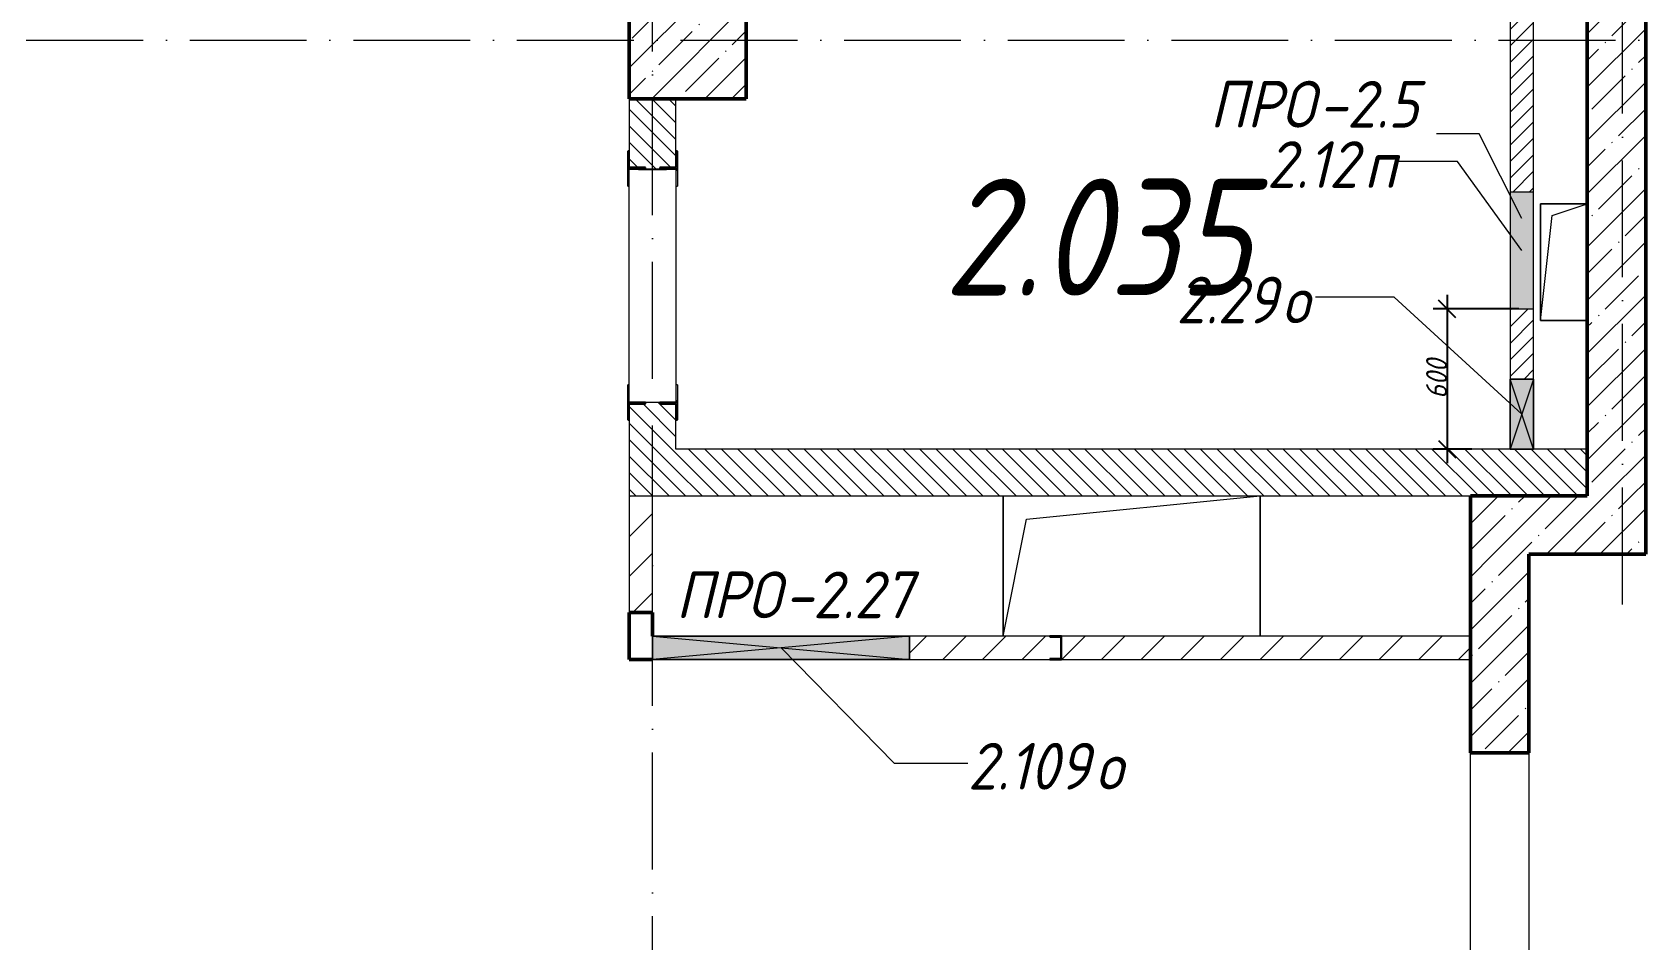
# Model space of a CAD drawing. Header units: millimetres. Extents: x -401725 to 250493, y 305116 to 802890.
# Drawn here: x 75036 to 81941, y 369986 to 373870 of the extents above; entities that cross this region are included whole.
import ezdxf

# ---------------------------------------------------------------- set-up
doc = ezdxf.new("R2010")
doc.units = ezdxf.units.MM
doc.linetypes.add('50_200_ШТРИХ_1Т_ш5_п1_п1_', pattern=[700, 500, -100, 0, -100])
for name, color, linetype, lineweight in [('A-____-____-DIMS', 7, 'Continuous', 9), ('A-DETL-GENF-OTLN', 7, 'Continuous', 9), ('A-FLOR-____-OTLN', 7, 'Continuous', 9), ('A-GENM-____-IDEN', 7, 'Continuous', 9), ('A-GENM-____-MCUT', 7, 'Continuous', 25), ('A-GENM-____-OTLN', 7, 'Continuous', 9), ('A-GENM-____-OTLN-1', 7, 'Continuous', 25), ('A-GLAZ-____-IDEN', 7, 'Continuous', 9), ('A-GLAZ-____-OTLN', 7, 'Continuous', 9), ('A-WALL-____-MCUT', 7, 'Continuous', 13), ('A-WALL-____-MCUT-2', 7, 'Continuous', 50), ('A-WALL-____-OTLN', 7, 'Continuous', 9), ('A-WALL-____-PATT-1', 7, 'Continuous', 9), ('A-WALL-FNSH-MCUT-1', 7, 'Continuous', 9), ('I-WALL-____-OTLN', 7, 'Continuous', 9), ('S-COLS-____-MCUT', 7, 'Continuous', 50), ('S-COLS-____-OTLN', 7, 'Continuous', 9), ('S-GRID-____-OTLN-1', 7, '50_200_ШТРИХ_1Т_ш5_п1_п1_', 9), ('Марки помещений', 7, 'Continuous', 9)]:
    doc.layers.add(name, color=color, linetype=linetype, lineweight=lineweight)
doc.styles.add('ISOCPEUR_I_11', font='isocpeui.ttf', dxfattribs={"width": 0.9, "height": 200})
doc.styles.add('ISOCPEUR_I_2', font='isocpeui.ttf', dxfattribs={"width": 0.85, "height": 2.3})
doc.styles.add('ISOCPEUR_I_7', font='isocpeui.ttf', dxfattribs={"width": 0.9, "height": 90})
doc.dimstyles.new('ISO-1_8_0_9К_СРЕДНИЙ_Кладочные_2', dxfattribs={"dimscale": 304.8, "dimtxt": 89.638306, "dimasz": 0.246063, "dimexe": 0.19685, "dimexo": 0, "dimgap": 0, "dimtad": 1, "dimdec": 3, "dimrnd": 0.001, "dimdsep": 46, "dimtxsty": 'ISOCPEUR_I_7', "dimblk1": 'OBLIQUE', "dimblk2": 'OBLIQUE', "dimsah": 1, "dimcen": 0.09, "dimdle": 0.19685, "dimazin": 0, "dimtfac": 1, "dimtdec": 4, "dimtix": 1, "dimtmove": 1, "dimatfit": 3, "dimfxl": 1, "dimtvp": 1, "dimtolj": 1, "dimtzin": 0, "dimarcsym": 2})
pattern_1 = [(135, (-15659.08, 321904.697), (-35.35534, -35.35534), [])]
pattern_2 = [(45, (-15659.08, 321904.7), (-84.85281, 84.85281), [])]
pattern_3 = [(45, (-15659.08, 321904.7), (-114.04925, 114.04925), []), (45, (-15545.03, 321904.7), (-114.04925, 114.04925), [201.612, -40.322, 3.353, -36.97])]

# ---------------------------------------------------------------- blocks, each defined once
blk = doc.blocks.new('BSC_Колонна _Прямоугольная - 500х500-V147-АР1_План отверстий 2 этажа в осях 1-64_Ю-ЯЯ')
at = {"layer": 'S-COLS-____-OTLN'}
h = blk.add_hatch(dxfattribs=at)
h.set_pattern_fill('FP_160', color=256, style=0, pattern_type=2)
h.set_pattern_definition([(45, (-93500, -51931.04), (-114.04925, 114.04925), []), (45, (-93385.95, -51931.04), (-114.04925, 114.04925), [201.613, -40.323, 3.353, -36.97])])
h.paths.add_polyline_path([(-250, -250), (250, -250), (250, 250), (-250, 250)], flags=0)
at = {"layer": 'S-COLS-____-MCUT'}
for p, q in [((250, 250), (-250, 250)), ((-250, 250), (-250, -250)), ((250, -250), (250, 250)), ((-250, -250), (250, -250))]:
    blk.add_line(p, q, dxfattribs=at)
blk = doc.blocks.new('154_Фахверк_СКБ_Швеллер - Тип_100_3960-28318856-АР1_План отверстий 2 этажа в осях 1-64_Ю-ЯЯ')
at = {"layer": 'A-GENM-____-MCUT'}
for p, q in [((175, 50), (125, 50)), ((125, 50), (125, -50)), ((128, 47), (175, 47)), ((128, -47), (128, 47)), ((175, 47), (175, 50)), ((125, -50), (175, -50)), ((175, -47), (128, -47)), ((175, -50), (175, -47))]:
    blk.add_line(p, q, dxfattribs=at)
blk = doc.blocks.new('154_Стойка_СКБ_Уголок - СМ-2180_200-28268025-АР1_План отверстий 2 этажа в осях 1-64_Ю-ЯЯ')
at = {"layer": 'A-GENM-____-MCUT'}
for p, q in [((125, 156), (125, 81)), ((200, 156), (125, 156)), ((131, 81), (131, 150)), ((131, 150), (200, 150)), ((200, 150), (200, 156)), ((125, 81), (131, 81)), ((131, 19), (125, 19)), ((125, 19), (125, -56)), ((131, -50), (131, 19)), ((125, -56), (200, -56)), ((200, -50), (131, -50)), ((200, -56), (200, -50))]:
    blk.add_line(p, q, dxfattribs=at)
blk = doc.blocks.new('Стойка_Влож_Полоса боковая - Полоса-28213942-АР1_План отверстий 2 этажа в осях 1-64_Ю-ЯЯ')
at = {"layer": 'A-GENM-____-OTLN'}
for p, q in [((-5, 60), (0, 60)), ((-5, -60), (-5, 60)), ((0, -60), (-5, -60))]:
    blk.add_line(p, q, dxfattribs=at)
blk = doc.blocks.new('Стойка_Влож_Уголок_Опорный - Уголок-28213941-АР1_План отверстий 2 этажа в осях 1-64_Ю-ЯЯ')
at = {"layer": 'A-GENM-____-OTLN'}
for p, q in [((-212, -6), (-212, 0)), ((0, 0), (0, -6)), ((-212, -75), (-212, -6)), ((-212, -6), (-206, -6)), ((-6, -6), (0, -6)), ((0, -6), (0, -75)), ((-212, -75), (-206, -75)), ((-6, -75), (0, -75))]:
    blk.add_line(p, q, dxfattribs=at)
blk = doc.blocks.new('AR_Отверстие Ниша - Лючок-32401671-АР1_План отверстий 2 этажа в осях 1-64_Ю-ЯЯ')
at = {"layer": 'A-GLAZ-____-OTLN'}
blk.add_hatch(color=256, dxfattribs=at).paths.add_polyline_path([(250, -50), (250, 50), (-250, 50), (-250, -50)], flags=0)
for p, q in [((250, 50), (-250, 50)), ((-250, 50), (-250, -50)), ((250, -50), (250, 50)), ((-250, -50), (250, -50))]:
    blk.add_line(p, q, dxfattribs=at)
blk = doc.blocks.new('AR_Отверстие прямоугольное _в плите_ - AR_Отверстие прямоугольное _в плите_-30229458-АР1_План отверстий 2 этажа в осях 1-64_Ю-ЯЯ')
at = {"layer": 'A-GENM-____-OTLN'}
for p, q in [((100, 250), (-100, 250)), ((-100, 250), (-100, -250)), ((-50, 200), (100, 250)), ((-100, -250), (-50, 200)), ((-100, -250), (100, -250))]:
    blk.add_line(p, q, dxfattribs=at)
blk = doc.blocks.new('AR_Отверстие прямоугольное _в плите_ - AR_Отверстие прямоугольное _в плите_-30552682-АР1_План отверстий 2 этажа в осях 1-64_Ю-ЯЯ')
at = {"layer": 'A-GENM-____-OTLN'}
for p, q in [((-550, 300), (-550, -300)), ((-450, 200), (550, 300)), ((550, -300), (550, 300)), ((-550, -300), (-450, 200))]:
    blk.add_line(p, q, dxfattribs=at)
blk = doc.blocks.new('AR_Отверстие прямоугольное _в стене__БезПР - AR_Отверстие прямоугольное _в стене__БезПР-36789536-АР1_План отверстий 2 этажа в осях 1-64_Ю-ЯЯ')
at = {"layer": 'A-GLAZ-____-OTLN'}
blk.add_hatch(color=256, dxfattribs=at).paths.add_polyline_path([(150, 50), (-150, 50), (-150, -50), (150, -50)], flags=0)
at = {"layer": 'A-DETL-GENF-OTLN'}
for p, q in [((-150, -50), (-150, 50)), ((-150, 50), (150, 50)), ((150, 50), (-150, -50)), ((-150, 50), (150, -50)), ((150, 50), (-150, 50)), ((-150, 50), (-150, -50)), ((150, 50), (150, -50)), ((150, -50), (150, 50)), ((150, -50), (-150, -50)), ((-150, -50), (150, -50))]:
    blk.add_line(p, q, dxfattribs=at)
blk = doc.blocks.new('BSC_Колонна _Прямоугольная1 - 200х100 _металл_-V206-АР1_План отверстий 2 этажа в осях 1-64_Ю-ЯЯ')
at = {"layer": 'S-COLS-____-MCUT'}
for p, q in [((0, 50), (-100, 50)), ((-100, 50), (-100, -50)), ((100, -50), (100, 50)), ((-100, -50), (100, -50))]:
    blk.add_line(p, q, dxfattribs=at)
blk = doc.blocks.new('AR_Отверстие прямоугольное _в стене_ - AR_Отверстие прямоугольное _в стене__ОВ-36943067-АР1_План отверстий 2 этажа в осях 1-64_Ю-ЯЯ')
at = {"layer": 'A-GLAZ-____-OTLN'}
blk.add_hatch(color=256, dxfattribs=at).paths.add_polyline_path([(550, -50), (550, 50), (-550, 50), (-550, -50)], flags=0)
at = {"layer": 'A-DETL-GENF-OTLN'}
for p, q in [((-550, -50), (-550, 50)), ((-550, 50), (550, 50)), ((550, 50), (-550, -50)), ((-550, 50), (550, -50)), ((550, 50), (-550, 50)), ((-550, 50), (-550, -50)), ((550, 50), (550, -50)), ((550, -50), (550, 50)), ((550, -50), (-550, -50)), ((-550, -50), (550, -50))]:
    blk.add_line(p, q, dxfattribs=at)
blk = doc.blocks.new('_Oblique')
at = {"color": 0, "linetype": 'ByBlock', "lineweight": -2}
blk.add_line((-0.5, -0.5), (0.5, 0.5), dxfattribs=at)
blk = doc.blocks.new('*D8999')
at = {"layer": 'A-____-____-DIMS', "color": 0, "lineweight": -2, "transparency": 16777216}
for p, q in [((81091, 372745.7), (81091, 372025.7)), ((81397.5, 372685.7), (81031, 372685.7)), ((81197.1, 372085.7), (81031, 372085.7))]:
    blk.add_line(p, q, dxfattribs=at)
at = {"layer": 'Defpoints', "color": 0, "transparency": 16777216}
for p in [(81397.5, 372685.7), (81091, 372085.7), (81197.1, 372085.7)]:
    blk.add_point(p, dxfattribs=at)
at = {"layer": 'A-____-____-DIMS', "color": 0, "lineweight": -2, "transparency": 16777216, "xscale": 75, "yscale": 75, "zscale": 75}
for p, rotation in [((81091, 372685.7), 90), ((81091, 372085.7), 270)]:
    blk.add_blockref('_Oblique', p, dxfattribs=dict(at, rotation=rotation))
at = {"layer": 'A-____-____-DIMS', "color": 0, "transparency": 16777216, "insert": (81046, 372385.7), "char_height": 90, "width": 409.578, "attachment_point": 5, "rotation": 90, "style": 'ISOCPEUR_I_7'}
blk.add_mtext('\\A1;600', dxfattribs=at)

msp = doc.modelspace()

# ---------------------------------------------------------------- hatches: boundary and pattern name
at = {"layer": 'A-WALL-____-PATT-1'}
h = msp.add_hatch(dxfattribs=at)
h.set_pattern_fill('FP_13', color=256, style=0, pattern_type=2)
h.set_pattern_definition(pattern_3)
h.paths.add_polyline_path([(81940.9187, 371885.7392), (81940.9187, 377085.7392), (81690.9187, 377085.7392), (81690.9187, 371885.7392)], flags=0)
h = msp.add_hatch(dxfattribs=at)
h.set_pattern_fill('FP_5', color=256, style=0, pattern_type=2)
h.set_pattern_definition([(45, (-15659.08, 321904.697), (-35.35534, 35.35534), [])])
h.paths.add_polyline_path([(81447.5854, 372385.7392), (81460.9187, 372385.7392), (81460.9187, 372685.7392), (81360.9187, 372685.7392), (81360.9187, 372385.7392), (81446.9652, 372385.7392)], flags=0)
h.paths.add_polyline_path([(81360.9187, 373185.7392), (81460.9187, 373185.7392), (81460.9187, 376785.7392), (81360.9187, 376785.7392), (81360.9187, 374235.7392)], flags=0)
h = msp.add_hatch(dxfattribs=at)
h.set_pattern_fill('FP_6', color=256, style=0, pattern_type=2)
h.set_pattern_definition(pattern_1)
h.paths.add_polyline_path([(77790.9187, 371885.7392), (77790.9187, 372279.7392), (77721.9187, 372279.7392), (77721.9187, 372285.7392), (77659.9187, 372285.7392), (77659.9187, 372279.7392), (77590.9187, 372279.7392), (77590.9187, 371885.7392)], flags=0)
h.paths.add_polyline_path([(77659.9187, 373285.7392), (77721.9187, 373285.7392), (77721.9187, 373291.7392), (77790.9187, 373291.7392), (77790.9187, 373585.7392), (77590.9187, 373585.7392), (77590.9187, 373291.7392), (77659.9187, 373291.7392)], flags=0)
h = msp.add_hatch(dxfattribs=at)
h.set_pattern_fill('FP_6', color=256, style=0, pattern_type=2)
h.set_pattern_definition(pattern_1)
h.paths.add_polyline_path([(79770.7737, 371885.7392), (81690.9187, 371885.7392), (81690.9187, 372085.7392), (77790.9187, 372085.7392), (77790.9187, 371885.7392)], flags=0)
h = msp.add_hatch(dxfattribs=at)
h.set_pattern_fill('FP_4', color=256, style=0, pattern_type=2)
h.set_pattern_definition(pattern_2)
h.paths.add_polyline_path([(77590.9187, 371385.7392), (77690.9187, 371385.7392), (77690.9187, 371885.7392), (77590.9187, 371885.7392)], flags=0)
h = msp.add_hatch(dxfattribs=at)
h.set_pattern_fill('FP_13', color=256, style=0, pattern_type=2)
h.set_pattern_definition(pattern_3)
h.paths.add_polyline_path([(81940.9187, 371635.7392), (81940.9187, 371885.7392), (81190.9187, 371885.7392), (81190.9187, 371635.7392), (81440.9187, 371635.7392)], flags=0)
h = msp.add_hatch(dxfattribs=at)
h.set_pattern_fill('FP_13', color=256, style=0, pattern_type=2)
h.set_pattern_definition(pattern_3)
h.paths.add_polyline_path([(81440.9187, 368985.7392), (81440.9187, 369185.7392), (81190.9187, 369185.7392), (81190.9187, 368985.7392)], flags=0)
h.paths.add_polyline_path([(81190.9187, 370785.7392), (81440.9187, 370785.7392), (81440.9187, 371635.7392), (81190.9187, 371635.7392)], flags=0)
h = msp.add_hatch(dxfattribs=at)
h.set_pattern_fill('FP_4', color=256, style=0, pattern_type=2)
h.set_pattern_definition(pattern_2)
h.paths.add_polyline_path([(81190.9187, 371185.7392), (81190.9187, 371285.7392), (79440.9187, 371285.7392), (79440.9187, 371185.7392), (79770.7737, 371185.7392)], flags=0)
h.paths.add_polyline_path([(79390.9187, 371185.7392), (79390.9187, 371188.7392), (79437.9187, 371188.7392), (79437.9187, 371282.7392), (79390.9187, 371282.7392), (79390.9187, 371285.7392), (78790.9187, 371285.7392), (78790.9187, 371185.7392)], flags=0)

# ---------------------------------------------------------------- linework, layer by layer
at = {"layer": 'A-FLOR-____-OTLN'}
for p, q in [((81490.9187, 373135.7392), (81690.9187, 373135.7392)), ((81490.9187, 372635.7392), (81490.9187, 373135.7392)), ((81690.9187, 372635.7392), (81490.9187, 372635.7392)), ((79190.9187, 371285.7392), (79190.9187, 371885.7392)), ((80290.9187, 371885.7392), (80290.9187, 371285.7392))]:
    msp.add_line(p, q, dxfattribs=at)
at = {"layer": 'A-GENM-____-IDEN'}
for p, q in [((81228.3077, 373434.7392), (81045.6968, 373434.7392)), ((81410.9187, 373073.087), (81228.3077, 373434.7392))]:
    msp.add_line(p, q, dxfattribs=at)
at = {"layer": 'A-GLAZ-____-IDEN'}
for p, q in [((81135.9187, 373316.3016), (80878.4617, 373316.3016)), ((81410.9187, 372935.7392), (81135.9187, 373316.3016)), ((80864.9644, 372736.2392), (80527.5233, 372736.2392)), ((81410.9187, 372235.7392), (80864.9644, 372736.2392)), ((78240.9187, 371235.7392), (78724.7329, 370740.9396)), ((78724.7329, 370740.9396), (79039.436, 370740.9396))]:
    msp.add_line(p, q, dxfattribs=at)
at = {"layer": 'A-WALL-____-MCUT'}
for p, q in [((77590.9187, 373585.7392), (77590.9187, 373360.7392)), ((77790.9187, 373360.7392), (77790.9187, 373585.7392)), ((77659.9187, 373285.7392), (77721.9187, 373285.7392)), ((77721.9187, 372285.7392), (77659.9187, 372285.7392)), ((77590.9187, 372210.7392), (77590.9187, 371885.7392)), ((77790.9187, 372085.7392), (77790.9187, 372210.7392)), ((81360.9187, 372085.7392), (77790.9187, 372085.7392)), ((81690.9187, 372085.7392), (81460.9187, 372085.7392)), ((77590.9187, 371885.7392), (81190.9187, 371885.7392))]:
    msp.add_line(p, q, dxfattribs=at)
at = {"layer": 'A-WALL-____-MCUT-2'}
for p, q in [((81690.9187, 377335.7392), (81690.9187, 371885.7392)), ((81940.9187, 371635.7392), (81940.9187, 377085.7392)), ((81190.9187, 371885.7392), (81190.9187, 370785.7392)), ((81690.9187, 371885.7392), (81190.9187, 371885.7392)), ((81440.9187, 370785.7392), (81440.9187, 371635.7392)), ((81440.9187, 371635.7392), (81940.9187, 371635.7392)), ((81190.9187, 370785.7392), (81440.9187, 370785.7392))]:
    msp.add_line(p, q, dxfattribs=at)
at = {"layer": 'A-WALL-____-OTLN'}
for p, q in [((81190.9187, 369185.7392), (81190.9187, 370785.7392)), ((81440.9187, 370785.7392), (81440.9187, 369185.7392))]:
    msp.add_line(p, q, dxfattribs=at)
at = {"layer": 'A-WALL-FNSH-MCUT-1'}
for p, q in [((81460.9187, 373185.7392), (81460.9187, 376785.7392)), ((81360.9187, 374235.7392), (81360.9187, 373185.7392)), ((81360.9187, 372685.7392), (81360.9187, 372385.7392)), ((81460.9187, 372385.7392), (81460.9187, 372685.7392)), ((77590.9187, 371885.7392), (77590.9187, 371385.7392)), ((77690.9187, 371385.7392), (77690.9187, 371885.7392)), ((79390.9187, 371285.7392), (78790.9187, 371285.7392)), ((81190.9187, 371285.7392), (79440.9187, 371285.7392)), ((81190.9187, 371185.7392), (81190.9187, 371285.7392)), ((78790.9187, 371185.7392), (79390.9187, 371185.7392)), ((79440.9187, 371185.7392), (81190.9187, 371185.7392))]:
    msp.add_line(p, q, dxfattribs=at)
at = {"layer": 'I-WALL-____-OTLN'}
for p, q in [((77590.9187, 372285.7392), (77590.9187, 373285.7392)), ((77790.9187, 373285.7392), (77790.9187, 372285.7392))]:
    msp.add_line(p, q, dxfattribs=at)
at = {"layer": 'S-GRID-____-OTLN-1'}
for p, q in [((77690.9187, 361885.7392), (77690.9187, 412797.5486)), ((81840.9187, 371421.3795), (81840.9187, 412797.5486)), ((53306.952, 373835.7392), (88415.3253, 373835.7392))]:
    msp.add_line(p, q, dxfattribs=at)

# ---------------------------------------------------------------- block references
at = {"layer": 'A-GENM-____-OTLN'}
for name, p in [('Стойка_Влож_Уголок_Опорный - Уголок-28213941-АР1_План отверстий 2 этажа в осях 1-64_Ю-ЯЯ', (77796.9187, 373285.7392)), ('AR_Отверстие прямоугольное _в плите_ - AR_Отверстие прямоугольное _в плите_-30229458-АР1_План отверстий 2 этажа в осях 1-64_Ю-ЯЯ', (81590.9187, 372885.7392)), ('AR_Отверстие прямоугольное _в плите_ - AR_Отверстие прямоугольное _в плите_-30552682-АР1_План отверстий 2 этажа в осях 1-64_Ю-ЯЯ', (79740.9187, 371585.7392))]:
    msp.add_blockref(name, p, dxfattribs=at)
for name, p, rotation in [('Стойка_Влож_Полоса боковая - Полоса-28213942-АР1_План отверстий 2 этажа в осях 1-64_Ю-ЯЯ', (77690.9187, 373285.7392), 89.99999999999991), ('Стойка_Влож_Уголок_Опорный - Уголок-28213941-АР1_План отверстий 2 этажа в осях 1-64_Ю-ЯЯ', (77584.9187, 372285.7392), 180)]:
    msp.add_blockref(name, p, dxfattribs=dict(at, rotation=rotation))
at = {"layer": 'A-GENM-____-OTLN-1'}
for name, p, rotation in [('154_Стойка_СКБ_Уголок - СМ-2180_200-28268025-АР1_План отверстий 2 этажа в осях 1-64_Ю-ЯЯ', (77740.9187, 373160.7392), 89.9999999999999), ('154_Стойка_СКБ_Уголок - СМ-2180_200-28268025-АР1_План отверстий 2 этажа в осях 1-64_Ю-ЯЯ', (77640.9187, 372410.7392), 269.9999999999999), ('154_Фахверк_СКБ_Швеллер - Тип_100_3960-28318856-АР1_План отверстий 2 этажа в осях 1-64_Ю-ЯЯ', (79565.9187, 371235.7392), 180)]:
    msp.add_blockref(name, p, dxfattribs=dict(at, rotation=rotation))
at = {"layer": 'A-GLAZ-____-OTLN', "rotation": 270}
for name, p in [('AR_Отверстие Ниша - Лючок-32401671-АР1_План отверстий 2 этажа в осях 1-64_Ю-ЯЯ', (81410.9187, 372935.7392)), ('AR_Отверстие прямоугольное _в стене__БезПР - AR_Отверстие прямоугольное _в стене__БезПР-36789536-АР1_План отверстий 2 этажа в осях 1-64_Ю-ЯЯ', (81410.9187, 372235.7392))]:
    msp.add_blockref(name, p, dxfattribs=at)
at = {"layer": 'A-GLAZ-____-OTLN'}
msp.add_blockref('AR_Отверстие прямоугольное _в стене_ - AR_Отверстие прямоугольное _в стене__ОВ-36943067-АР1_План отверстий 2 этажа в осях 1-64_Ю-ЯЯ', (78240.9187, 371235.7392), dxfattribs=at)
at = {"layer": 'S-COLS-____-OTLN'}
msp.add_blockref('BSC_Колонна _Прямоугольная - 500х500-V147-АР1_План отверстий 2 этажа в осях 1-64_Ю-ЯЯ', (77840.9187, 373835.7392), dxfattribs=at)
at = {"layer": 'S-COLS-____-OTLN', "rotation": 270.0000000000001}
msp.add_blockref('BSC_Колонна _Прямоугольная1 - 200х100 _металл_-V206-АР1_План отверстий 2 этажа в осях 1-64_Ю-ЯЯ', (77640.9187, 371285.7392), dxfattribs=at)

# ---------------------------------------------------------------- texts
at = {"layer": 'A-GENM-____-IDEN', "char_height": 200, "attachment_point": 1, "style": 'ISOCPEUR_I_11'}
for s, insert, width in [('ПРО', (80075.2901, 373661.8553), 562.784625), ('-2.5', (80539.6338, 373661.8553), 548.35425), ('ПРО', (77790.2602, 371561.959), 562.784625), ('-2.27', (78254.6039, 371561.959), 707.088375)]:
    msp.add_mtext(s, dxfattribs=dict(at, insert=insert, width=width))
at = {"layer": 'A-GLAZ-____-IDEN', "char_height": 200, "attachment_point": 1, "style": 'ISOCPEUR_I_11'}
for s, insert, width in [('2.12', (80319.0101, 373403.9162), 505.063125), ('\\fISOCPEUR|b0|i1|c204|p34|;\\W.9;п', (80735.7288, 373403.9162), 158.734125), ('2.29', (79932.0688, 372823.8538), 548.35425), ('\\fISOCPEUR|b0|i1|c204|p34|;\\W.9;о', (80384.5063, 372823.8538), 158.734125), ('2.109', (79039.436, 370828.5541), 663.79725), ('\\fISOCPEUR|b0|i1|c204|p34|;\\W.9;о', (79587.1235, 370828.5541), 158.734125)]:
    msp.add_mtext(s, dxfattribs=dict(at, insert=insert, width=width))
at = {"layer": 'Марки помещений', "insert": (78936.9281, 373243.2569), "char_height": 500, "width": 785.65375, "attachment_point": 1, "style": 'ISOCPEUR_I_2'}
msp.add_mtext('2.035', dxfattribs=at)

# ---------------------------------------------------------------- dimensions: what is measured, and where the dimension line sits
at = {"layer": 'A-____-____-DIMS'}
dim = msp.add_linear_dim(base=(81091.002, 372085.7392), p1=(81397.5189, 372685.7392), p2=(81197.068, 372085.7392), angle=90, dimstyle='ISO-1_8_0_9К_СРЕДНИЙ_Кладочные_2', override={"dimpost": '<>', "dimfxl": 632.598264}, dxfattribs=at)
dim.commit()
dim.dimension.update_dxf_attribs({"geometry": '*D8999', "text_midpoint": (81046.002, 372385.7392)})

doc.saveas('drawing.dxf')
